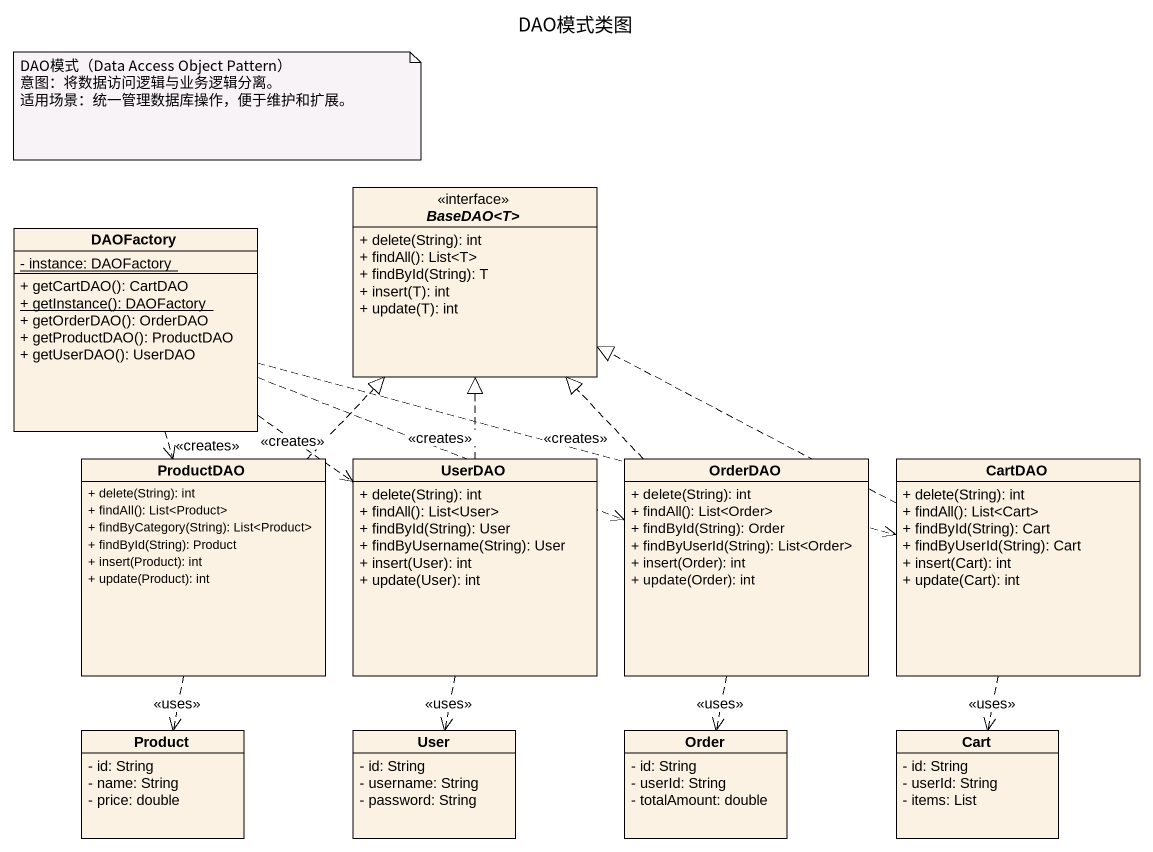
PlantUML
@startuml
title DAO模式类图
hide circle
hide empty members
skinparam classAttributeIconSize 0
class DAOFactory {
  {static} - instance: DAOFactory
  + getCartDAO(): CartDAO
  {static} + getInstance(): DAOFactory
  + getOrderDAO(): OrderDAO
  + getProductDAO(): ProductDAO
  + getUserDAO(): UserDAO
}
interface "BaseDAO<T>" as BaseDAO_T {
  + delete(String): int
  + findAll(): List<T>
  + findById(String): T
  + insert(T): int
  + update(T): int
}
class ProductDAO {
  + delete(String): int
  + findAll(): List<Product>
  + findByCategory(String): List<Product>
  + findById(String): Product
  + insert(Product): int
  + update(Product): int
}
class UserDAO {
  + delete(String): int
  + findAll(): List<User>
  + findById(String): User
  + findByUsername(String): User
  + insert(User): int
  + update(User): int
}
class OrderDAO {
  + delete(String): int
  + findAll(): List<Order>
  + findById(String): Order
  + findByUserId(String): List<Order>
  + insert(Order): int
  + update(Order): int
}
class CartDAO {
  + delete(String): int
  + findAll(): List<Cart>
  + findById(String): Cart
  + findByUserId(String): Cart
  + insert(Cart): int
  + update(Cart): int
}
class Product {
  - id: String
  - name: String
  - price: double
}
class User {
  - id: String
  - username: String
  - password: String
}
class Order {
  - id: String
  - userId: String
  - totalAmount: double
}
class Cart {
  - id: String
  - userId: String
  - items: List
}
DAOFactory ..> ProductDAO : <<creates>>
DAOFactory ..> UserDAO : <<creates>>
DAOFactory .right.> OrderDAO : <<creates>>
DAOFactory .right.> CartDAO : <<creates>>
ProductDAO .up.|> BaseDAO_T
ProductDAO ..> Product : <<uses>>
UserDAO .up.|> BaseDAO_T
UserDAO ..> User : <<uses>>
OrderDAO .up.|> BaseDAO_T
OrderDAO ..> Order : <<uses>>
CartDAO .left.|> BaseDAO_T
CartDAO ..> Cart : <<uses>>
note as N1
  DAO模式（Data Access Object Pattern）
  意图：将数据访问逻辑与业务逻辑分离。
  适用场景：统一管理数据库操作，便于维护和扩展。
end note
@enduml
